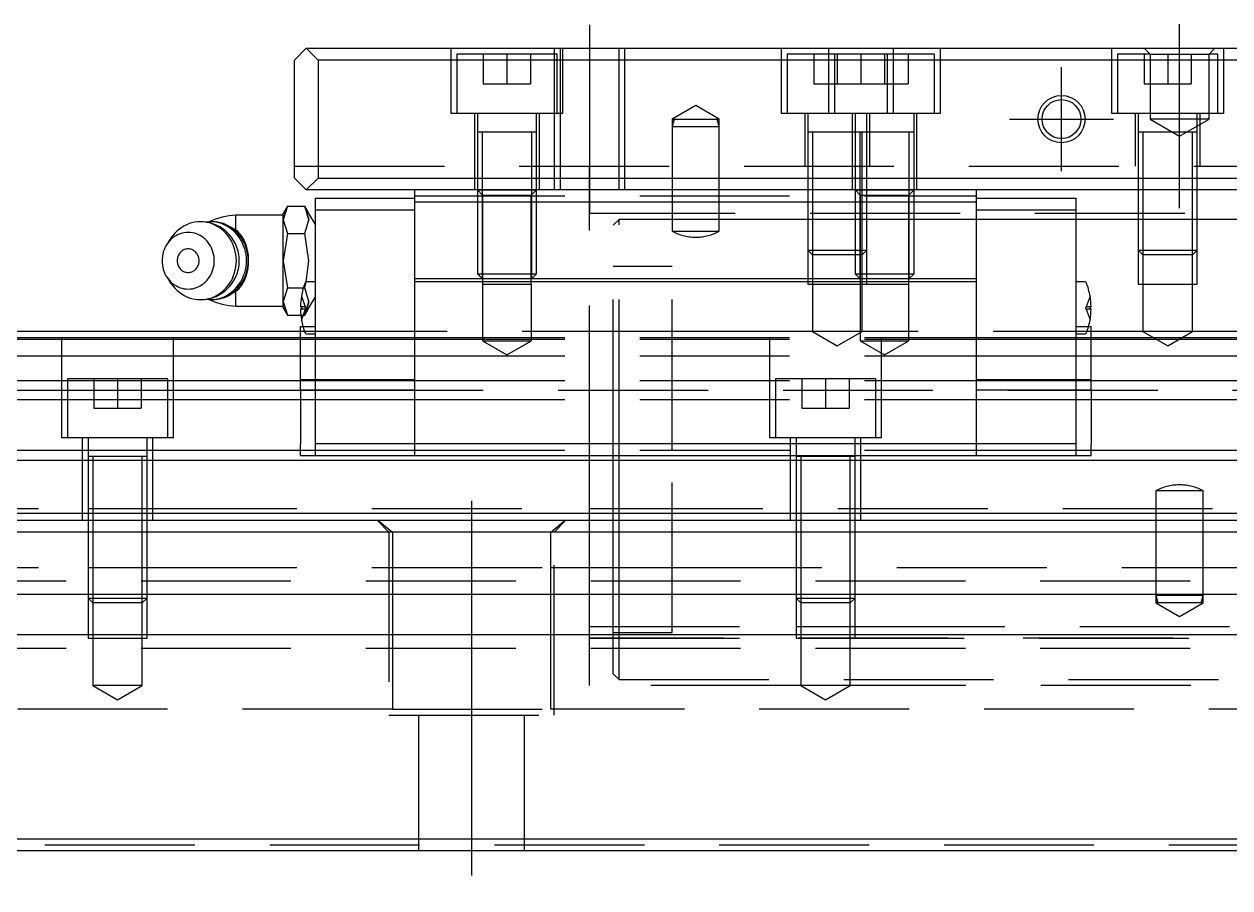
# Model space of a CAD drawing. Extents: x -13 to 750, y -368 to 120.
# Drawn here: x 132.1 to 234.3, y -320.8 to -247.6 of the extents above; entities that cross this region are included whole.
import ezdxf

# ---------------------------------------------------------------- set-up
doc = ezdxf.new("R2010")
doc.units = 0
doc.linetypes.add('CENTER', pattern=[50.8, 31.75, -6.35, 6.35, -6.35])
doc.linetypes.add('DASHED', pattern=[19.05, 12.7, -6.35])
doc.layers.get('0').update_dxf_attribs({"linetype": 'CONTINUOUS'})
doc.layers.add('CENTER', color=1, linetype='CENTER')

msp = doc.modelspace()

# ---------------------------------------------------------------- linework, layer by layer
at = {"color": 7, "linetype": 'CONTINUOUS'}
for p, q in [((156, -249.62), (155, -250.62)), ((157, -250.62), (156, -249.62)), ((156, -249.62), (304, -249.62)), ((155, -260.62), (155, -250.62)), ((157, -250.62), (157, -260.62)), ((303, -250.62), (157, -250.62)), ((175.5, -256.72), (170.5, -256.72)), ((203.5, -256.72), (198.5, -256.72)), ((202.5, -256.72), (202.35, -256.72)), ((155, -260.62), (156, -261.62)), ((156, -261.62), (157, -260.62)), ((157, -260.62), (303, -260.62)), ((304, -261.62), (156, -261.62)), ((156.77, -263.32), (156.77, -262.32)), ((156.77, -262.32), (165.2, -262.32)), ((165.2, -262.62), (165.2, -261.62)), ((212.8, -262.62), (212.8, -261.62)), ((212.8, -262.32), (221.23, -262.32)), ((221.23, -263.32), (221.23, -262.32)), ((154.4, -263), (154.04, -263.62)), ((154.4, -263), (154.04, -264.16)), ((154.04, -264.16), (154.04, -263.62)), ((154.4, -263), (154.4, -263)), ((154.4, -263), (155.87, -263)), ((156.22, -263.62), (155.87, -263)), ((156.22, -264.16), (155.87, -263)), ((156.77, -264.56), (156.22, -263.62)), ((156.77, -283.12), (156.77, -263.32)), ((156.77, -263.32), (165.2, -263.32)), ((165.2, -262.62), (212.8, -262.62)), ((165.2, -269.12), (165.2, -262.62)), ((212.8, -269.12), (212.8, -262.62)), ((212.8, -263.32), (221.23, -263.32)), ((221.23, -283.12), (221.23, -263.32)), ((145.86, -264.57), (145.64, -264.67)), ((146.08, -264.48), (145.86, -264.57)), ((146.31, -264.41), (146.08, -264.48)), ((146.55, -264.36), (146.31, -264.41)), ((146.78, -264.33), (146.55, -264.36)), ((147.02, -264.32), (146.78, -264.33)), ((147.26, -264.33), (147.02, -264.32)), ((147.26, -264.33), (147.19, -264.32)), ((147.5, -264.36), (147.26, -264.33)), ((147.42, -264.34), (147.26, -264.33)), ((147.58, -264.37), (147.42, -264.34)), ((147.88, -264.32), (147.47, -264.35)), ((147.73, -264.41), (147.5, -264.36)), ((147.74, -264.4), (147.58, -264.37)), ((147.96, -264.48), (147.73, -264.41)), ((147.9, -264.44), (147.74, -264.4)), ((148.12, -264.33), (147.88, -264.32)), ((148.03, -264.32), (147.88, -264.32)), ((148.06, -264.49), (147.9, -264.44)), ((148.19, -264.57), (147.96, -264.48)), ((148.27, -264.33), (148.03, -264.32)), ((148.22, -264.55), (148.06, -264.49)), ((148.36, -264.36), (148.12, -264.33)), ((148.4, -264.68), (148.19, -264.57)), ((148.37, -264.61), (148.22, -264.55)), ((148.51, -264.36), (148.27, -264.33)), ((148.59, -264.41), (148.36, -264.36)), ((148.52, -264.68), (148.37, -264.61)), ((148.74, -264.41), (148.51, -264.36)), ((148.82, -264.48), (148.59, -264.41)), ((148.97, -264.48), (148.74, -264.41)), ((149.04, -264.57), (148.82, -264.48)), ((149.2, -264.57), (148.97, -264.48)), ((149.26, -264.68), (149.04, -264.57)), ((149.42, -264.68), (149.2, -264.57)), ((149.28, -264.61), (150.04, -265.01)), ((154.04, -263.77), (150.04, -263.77)), ((150.04, -265.01), (150.04, -263.77)), ((154.04, -267.62), (154.04, -264.16)), ((154.04, -264.16), (154.4, -265.31)), ((155.87, -265.31), (156.22, -264.16)), ((144.56, -265.66), (144.2, -266.2)), ((144.71, -265.46), (144.56, -265.66)), ((144.69, -265.67), (144.56, -265.78)), ((144.84, -265.57), (144.69, -265.67)), ((144.88, -265.27), (144.71, -265.46)), ((144.99, -265.48), (144.84, -265.57)), ((145.05, -265.1), (144.88, -265.27)), ((145.15, -265.4), (144.99, -265.48)), ((145.24, -264.94), (145.05, -265.1)), ((145.31, -265.33), (145.15, -265.4)), ((145.44, -264.8), (145.24, -264.94)), ((145.48, -265.28), (145.31, -265.33)), ((145.64, -264.67), (145.44, -264.8)), ((145.65, -265.25), (145.48, -265.28)), ((145.82, -265.23), (145.65, -265.25)), ((146, -265.22), (145.82, -265.23)), ((146.17, -265.23), (146, -265.22)), ((146.34, -265.25), (146.17, -265.23)), ((146.51, -265.29), (146.34, -265.25)), ((146.68, -265.34), (146.51, -265.29)), ((146.84, -265.41), (146.68, -265.34)), ((147, -265.49), (146.84, -265.41)), ((147.15, -265.58), (147, -265.49)), ((147.29, -265.68), (147.15, -265.58)), ((148.61, -264.81), (148.4, -264.68)), ((148.66, -264.76), (148.52, -264.68)), ((148.81, -264.95), (148.61, -264.81)), ((148.8, -264.84), (148.66, -264.76)), ((148.94, -264.94), (148.8, -264.84)), ((149, -265.11), (148.81, -264.95)), ((149.07, -265.04), (148.94, -264.94)), ((149.17, -265.29), (149, -265.11)), ((149.2, -265.14), (149.07, -265.04)), ((149.34, -265.48), (149.17, -265.29)), ((149.32, -265.26), (149.2, -265.14)), ((149.47, -264.81), (149.26, -264.68)), ((149.44, -265.37), (149.32, -265.26)), ((149.49, -265.68), (149.34, -265.48)), ((149.62, -264.81), (149.42, -264.68)), ((149.55, -265.5), (149.44, -265.37)), ((149.67, -264.95), (149.47, -264.81)), ((149.62, -265.9), (149.49, -265.68)), ((149.65, -265.63), (149.55, -265.5)), ((149.82, -264.95), (149.62, -264.81)), ((149.75, -265.76), (149.65, -265.63)), ((149.86, -265.11), (149.67, -264.95)), ((150.01, -265.11), (149.82, -264.95)), ((150.03, -265.29), (149.86, -265.11)), ((150.19, -265.29), (150.01, -265.11)), ((150.2, -265.48), (150.03, -265.29)), ((150.04, -265.01), (150.14, -265.1)), ((150.14, -265.1), (150.23, -265.19)), ((150.35, -265.48), (150.19, -265.29)), ((150.34, -265.68), (150.2, -265.48)), ((150.23, -265.19), (150.32, -265.29)), ((150.32, -265.29), (150.41, -265.4)), ((150.48, -265.9), (150.34, -265.68)), ((150.5, -265.68), (150.35, -265.48)), ((150.41, -265.4), (150.49, -265.51)), ((150.49, -265.51), (150.56, -265.62)), ((150.63, -265.9), (150.5, -265.68)), ((150.56, -265.62), (150.63, -265.75)), ((154.4, -265.31), (154.04, -267.62)), ((154.4, -265.31), (155.87, -265.31)), ((156.22, -267.62), (155.87, -265.31)), ((143.94, -266.69), (143.88, -266.87)), ((144.02, -266.52), (143.94, -266.69)), ((144.1, -266.35), (144.02, -266.52)), ((144.2, -266.2), (144.1, -266.35)), ((144.31, -266.05), (144.2, -266.2)), ((144.43, -265.91), (144.31, -266.05)), ((144.56, -265.78), (144.43, -265.91)), ((145.67, -266.68), (145.59, -266.71)), ((145.75, -266.65), (145.67, -266.68)), ((145.82, -266.64), (145.75, -266.65)), ((145.9, -266.62), (145.82, -266.64)), ((145.99, -266.62), (145.9, -266.62)), ((146.07, -266.62), (145.99, -266.62)), ((146.15, -266.64), (146.07, -266.62)), ((146.22, -266.65), (146.15, -266.64)), ((146.3, -266.68), (146.22, -266.65)), ((146.38, -266.71), (146.3, -266.68)), ((147.43, -265.8), (147.29, -265.68)), ((147.56, -265.93), (147.43, -265.8)), ((147.67, -266.07), (147.56, -265.93)), ((147.78, -266.21), (147.67, -266.07)), ((147.88, -266.37), (147.78, -266.21)), ((147.96, -266.53), (147.88, -266.37)), ((148.03, -266.7), (147.96, -266.53)), ((149.74, -266.12), (149.62, -265.9)), ((149.84, -266.36), (149.74, -266.12)), ((149.84, -265.9), (149.75, -265.76)), ((149.92, -266.04), (149.84, -265.9)), ((149.92, -266.6), (149.84, -266.36)), ((149.99, -266.19), (149.92, -266.04)), ((149.98, -266.85), (149.92, -266.6)), ((150.06, -266.34), (149.99, -266.19)), ((150.12, -266.5), (150.06, -266.34)), ((150.17, -266.65), (150.12, -266.5)), ((150.22, -266.81), (150.17, -266.65)), ((150.59, -266.12), (150.48, -265.9)), ((150.69, -266.36), (150.59, -266.12)), ((150.63, -265.75), (150.7, -265.87)), ((150.75, -266.12), (150.63, -265.9)), ((150.78, -266.6), (150.69, -266.36)), ((150.7, -265.87), (150.76, -266)), ((150.85, -266.36), (150.75, -266.12)), ((150.76, -266), (150.82, -266.14)), ((150.84, -266.85), (150.78, -266.6)), ((150.82, -266.14), (150.86, -266.25)), ((150.93, -266.6), (150.85, -266.36)), ((150.86, -266.25), (150.9, -266.37)), ((150.9, -266.37), (150.93, -266.49)), ((150.93, -266.49), (150.96, -266.61)), ((151, -266.85), (150.93, -266.6)), ((150.96, -266.61), (150.99, -266.73)), ((143.8, -267.24), (143.77, -267.43)), ((143.77, -267.43), (143.77, -267.62)), ((143.77, -267.62), (143.77, -267.81)), ((143.83, -267.05), (143.8, -267.24)), ((143.88, -266.87), (143.83, -267.05)), ((145.08, -267.45), (145.06, -267.53)), ((145.06, -267.53), (145.06, -267.62)), ((145.06, -267.62), (145.06, -267.71)), ((145.06, -267.71), (145.08, -267.79)), ((145.09, -267.36), (145.08, -267.45)), ((145.12, -267.28), (145.09, -267.36)), ((145.15, -267.2), (145.12, -267.28)), ((145.19, -267.12), (145.15, -267.2)), ((145.23, -267.05), (145.19, -267.12)), ((145.28, -266.98), (145.23, -267.05)), ((145.33, -266.91), (145.28, -266.98)), ((145.39, -266.85), (145.33, -266.91)), ((145.46, -266.8), (145.39, -266.85)), ((145.52, -266.75), (145.46, -266.8)), ((145.59, -266.71), (145.52, -266.75)), ((146.45, -266.75), (146.38, -266.71)), ((146.52, -266.8), (146.45, -266.75)), ((146.58, -266.85), (146.52, -266.8)), ((146.64, -266.91), (146.58, -266.85)), ((146.69, -266.98), (146.64, -266.91)), ((146.74, -267.05), (146.69, -266.98)), ((146.79, -267.12), (146.74, -267.05)), ((146.82, -267.2), (146.79, -267.12)), ((146.85, -267.28), (146.82, -267.2)), ((146.88, -267.36), (146.85, -267.28)), ((146.9, -267.45), (146.88, -267.36)), ((146.91, -267.53), (146.9, -267.45)), ((146.9, -267.79), (146.91, -267.71)), ((146.91, -267.62), (146.91, -267.53)), ((146.91, -267.71), (146.91, -267.62)), ((148.09, -266.88), (148.03, -266.7)), ((148.14, -267.06), (148.09, -266.88)), ((148.18, -267.25), (148.14, -267.06)), ((148.2, -267.43), (148.18, -267.25)), ((148.2, -267.62), (148.2, -267.43)), ((148.2, -267.81), (148.2, -267.62)), ((150.03, -267.1), (149.98, -266.85)), ((150.06, -267.36), (150.03, -267.1)), ((150.07, -267.62), (150.06, -267.36)), ((150.06, -267.88), (150.07, -267.62)), ((150.25, -266.97), (150.22, -266.81)), ((150.28, -267.13), (150.25, -266.97)), ((150.3, -267.3), (150.28, -267.13)), ((150.31, -267.46), (150.3, -267.3)), ((150.32, -267.62), (150.31, -267.46)), ((150.31, -267.84), (150.32, -267.68)), ((150.32, -267.68), (150.32, -267.62)), ((150.89, -267.1), (150.84, -266.85)), ((150.92, -267.36), (150.89, -267.1)), ((150.93, -267.62), (150.92, -267.36)), ((150.92, -267.88), (150.93, -267.62)), ((150.99, -266.73), (151.02, -266.86)), ((151.04, -267.1), (151, -266.85)), ((151.02, -266.86), (151.04, -267.01)), ((151.04, -267.01), (151.06, -267.16)), ((151.07, -267.36), (151.04, -267.1)), ((151.06, -267.16), (151.07, -267.31)), ((151.07, -267.31), (151.08, -267.47)), ((151.08, -267.62), (151.07, -267.36)), ((151.07, -267.88), (151.08, -267.62)), ((151.08, -267.47), (151.08, -267.62)), ((151.08, -267.62), (151.08, -267.62)), ((151.08, -267.62), (151.08, -267.75)), ((154.04, -267.62), (154.4, -269.93)), ((154.04, -271.08), (154.04, -267.62)), ((156, -269.42), (156.22, -267.62)), ((143.77, -267.81), (143.8, -268)), ((143.8, -268), (143.83, -268.19)), ((143.83, -268.19), (143.88, -268.37)), ((143.88, -268.37), (143.94, -268.55)), ((143.94, -268.55), (144.02, -268.72)), ((144.02, -268.72), (144.1, -268.89)), ((145.08, -267.79), (145.09, -267.88)), ((145.09, -267.88), (145.12, -267.96)), ((145.12, -267.96), (145.15, -268.04)), ((145.15, -268.04), (145.19, -268.12)), ((145.19, -268.12), (145.23, -268.19)), ((145.23, -268.19), (145.28, -268.26)), ((145.28, -268.26), (145.33, -268.33)), ((145.33, -268.33), (145.39, -268.39)), ((145.39, -268.39), (145.46, -268.44)), ((145.46, -268.44), (145.52, -268.49)), ((145.52, -268.49), (145.59, -268.53)), ((145.59, -268.53), (145.67, -268.56)), ((145.67, -268.56), (145.75, -268.59)), ((145.75, -268.59), (145.82, -268.6)), ((145.82, -268.6), (145.9, -268.62)), ((145.9, -268.62), (145.99, -268.62)), ((145.99, -268.62), (146.07, -268.62)), ((146.07, -268.62), (146.15, -268.6)), ((146.15, -268.6), (146.22, -268.59)), ((146.22, -268.59), (146.3, -268.56)), ((146.3, -268.56), (146.38, -268.53)), ((146.38, -268.53), (146.45, -268.49)), ((146.45, -268.49), (146.52, -268.44)), ((146.52, -268.44), (146.58, -268.39)), ((146.58, -268.39), (146.64, -268.33)), ((146.64, -268.33), (146.69, -268.26)), ((146.69, -268.26), (146.74, -268.19)), ((146.74, -268.19), (146.79, -268.12)), ((146.79, -268.12), (146.82, -268.04)), ((146.82, -268.04), (146.85, -267.96)), ((146.85, -267.96), (146.88, -267.88)), ((146.88, -267.88), (146.9, -267.79)), ((147.88, -268.87), (147.96, -268.71)), ((147.96, -268.71), (148.03, -268.54)), ((148.03, -268.54), (148.09, -268.36)), ((148.09, -268.36), (148.14, -268.18)), ((148.14, -268.18), (148.18, -267.99)), ((148.18, -267.99), (148.2, -267.81)), ((149.84, -268.88), (149.92, -268.64)), ((149.92, -268.64), (149.98, -268.39)), ((149.98, -268.39), (150.03, -268.14)), ((150.03, -268.14), (150.06, -267.88)), ((150.1, -268.8), (150.16, -268.64)), ((150.16, -268.64), (150.2, -268.49)), ((150.2, -268.49), (150.24, -268.33)), ((150.24, -268.33), (150.27, -268.17)), ((150.27, -268.17), (150.3, -268)), ((150.3, -268), (150.31, -267.84)), ((150.69, -268.88), (150.78, -268.64)), ((150.78, -268.64), (150.84, -268.39)), ((150.84, -268.39), (150.89, -268.14)), ((150.85, -268.88), (150.93, -268.64)), ((150.89, -268.14), (150.92, -267.88)), ((150.95, -268.68), (150.91, -268.82)), ((150.93, -268.64), (151, -268.39)), ((150.99, -268.53), (150.95, -268.68)), ((151.02, -268.38), (150.99, -268.53)), ((151, -268.39), (151.04, -268.14)), ((151.04, -268.26), (151.02, -268.38)), ((151.04, -268.14), (151.07, -267.88)), ((151.05, -268.13), (151.04, -268.26)), ((151.06, -268), (151.05, -268.13)), ((151.07, -267.88), (151.06, -268)), ((151.08, -267.75), (151.07, -267.88)), ((144.1, -268.89), (144.2, -269.04)), ((144.2, -269.04), (144.31, -269.19)), ((144.2, -269.04), (144.56, -269.58)), ((144.31, -269.19), (144.43, -269.33)), ((144.43, -269.33), (144.56, -269.46)), ((144.56, -269.46), (144.69, -269.57)), ((144.56, -269.58), (144.71, -269.78)), ((144.69, -269.57), (144.84, -269.67)), ((144.84, -269.67), (144.99, -269.76)), ((144.99, -269.76), (145.15, -269.84)), ((146.84, -269.83), (147, -269.75)), ((147, -269.75), (147.15, -269.66)), ((147.15, -269.66), (147.29, -269.56)), ((147.29, -269.56), (147.43, -269.44)), ((147.43, -269.44), (147.56, -269.31)), ((147.56, -269.31), (147.67, -269.17)), ((147.67, -269.17), (147.78, -269.03)), ((147.78, -269.03), (147.88, -268.87)), ((149.17, -269.95), (149.34, -269.76)), ((149.34, -269.76), (149.49, -269.56)), ((149.49, -269.56), (149.62, -269.34)), ((149.52, -269.77), (149.62, -269.64)), ((149.62, -269.34), (149.74, -269.12)), ((149.62, -269.64), (149.72, -269.51)), ((149.72, -269.51), (149.81, -269.38)), ((149.74, -269.12), (149.84, -268.88)), ((149.81, -269.38), (149.89, -269.24)), ((149.89, -269.24), (149.97, -269.09)), ((149.97, -269.09), (150.04, -268.95)), ((150.03, -269.95), (150.2, -269.76)), ((150.04, -268.95), (150.1, -268.8)), ((150.19, -269.95), (150.35, -269.76)), ((150.2, -269.76), (150.34, -269.56)), ((150.34, -269.56), (150.48, -269.34)), ((150.35, -269.76), (150.5, -269.56)), ((150.49, -269.73), (150.41, -269.84)), ((150.48, -269.34), (150.59, -269.12)), ((150.56, -269.62), (150.49, -269.73)), ((150.5, -269.56), (150.63, -269.34)), ((150.63, -269.49), (150.56, -269.62)), ((150.59, -269.12), (150.69, -268.88)), ((150.63, -269.34), (150.75, -269.12)), ((150.7, -269.37), (150.63, -269.49)), ((150.76, -269.24), (150.7, -269.37)), ((150.75, -269.12), (150.85, -268.88)), ((150.82, -269.1), (150.76, -269.24)), ((150.87, -268.96), (150.82, -269.1)), ((150.91, -268.82), (150.87, -268.96)), ((156.77, -269.42), (155.99, -269.42)), ((165.2, -269.12), (212.8, -269.12)), ((165.2, -269.37), (165.2, -269.12)), ((165.2, -283.12), (165.2, -269.37)), ((165.2, -269.37), (212.8, -269.37)), ((212.8, -269.37), (212.8, -269.12)), ((212.8, -283.12), (212.8, -269.37)), ((222.01, -269.42), (221.23, -269.42)), ((144.71, -269.78), (144.88, -269.97)), ((144.88, -269.97), (145.05, -270.14)), ((145.05, -270.14), (145.24, -270.3)), ((145.15, -269.84), (145.31, -269.91)), ((145.24, -270.3), (145.44, -270.44)), ((145.31, -269.91), (145.48, -269.96)), ((145.44, -270.44), (145.64, -270.57)), ((145.48, -269.96), (145.65, -269.99)), ((145.64, -270.57), (145.86, -270.67)), ((145.65, -269.99), (145.82, -270.01)), ((145.82, -270.01), (146, -270.02)), ((145.86, -270.67), (146.08, -270.76)), ((146, -270.02), (146.17, -270.01)), ((146.08, -270.76), (146.31, -270.83)), ((146.17, -270.01), (146.34, -269.99)), ((146.34, -269.99), (146.51, -269.95)), ((146.51, -269.95), (146.68, -269.9)), ((146.68, -269.9), (146.84, -269.83)), ((147.73, -270.83), (147.96, -270.76)), ((147.89, -270.8), (148.05, -270.76)), ((147.96, -270.76), (148.19, -270.67)), ((148.05, -270.76), (148.2, -270.7)), ((148.19, -270.67), (148.4, -270.56)), ((148.2, -270.7), (148.35, -270.64)), ((148.35, -270.64), (148.5, -270.57)), ((148.4, -270.56), (148.61, -270.43)), ((148.5, -270.57), (148.64, -270.49)), ((148.59, -270.83), (148.82, -270.76)), ((148.61, -270.43), (148.81, -270.29)), ((148.64, -270.49), (148.78, -270.41)), ((148.74, -270.83), (148.97, -270.76)), ((148.78, -270.41), (148.92, -270.32)), ((148.81, -270.29), (149, -270.13)), ((148.82, -270.76), (149.04, -270.67)), ((148.92, -270.32), (149.05, -270.22)), ((148.97, -270.76), (149.2, -270.67)), ((149, -270.13), (149.17, -269.95)), ((149.04, -270.67), (149.26, -270.56)), ((149.05, -270.22), (149.18, -270.12)), ((149.18, -270.12), (149.3, -270.01)), ((149.2, -270.67), (149.42, -270.56)), ((149.26, -270.56), (149.47, -270.43)), ((150.04, -270.23), (149.28, -270.63)), ((149.3, -270.01), (149.41, -269.89)), ((149.41, -269.89), (149.52, -269.77)), ((149.42, -270.56), (149.62, -270.43)), ((149.47, -270.43), (149.67, -270.29)), ((149.62, -270.43), (149.82, -270.29)), ((149.67, -270.29), (149.86, -270.13)), ((149.82, -270.29), (150.01, -270.13)), ((149.86, -270.13), (150.03, -269.95)), ((150.01, -270.13), (150.19, -269.95)), ((150.14, -270.14), (150.04, -270.23)), ((150.04, -271.47), (150.04, -270.23)), ((150.23, -270.05), (150.14, -270.14)), ((150.32, -269.95), (150.23, -270.05)), ((150.41, -269.84), (150.32, -269.95)), ((154.4, -269.93), (154.04, -271.08)), ((154.4, -269.93), (155.74, -269.93)), ((146.31, -270.83), (146.55, -270.88)), ((146.55, -270.88), (146.78, -270.91)), ((146.78, -270.91), (147.02, -270.92)), ((147.02, -270.92), (147.26, -270.91)), ((147.19, -270.92), (147.25, -270.91)), ((147.25, -270.91), (147.41, -270.9)), ((147.26, -270.91), (147.5, -270.88)), ((147.41, -270.9), (147.57, -270.87)), ((147.47, -270.89), (147.88, -270.92)), ((147.5, -270.88), (147.73, -270.83)), ((147.57, -270.87), (147.73, -270.84)), ((147.73, -270.84), (147.89, -270.8)), ((147.88, -270.92), (148.12, -270.91)), ((147.88, -270.92), (148.03, -270.92)), ((148.03, -270.92), (148.27, -270.91)), ((148.12, -270.91), (148.36, -270.88)), ((148.27, -270.91), (148.51, -270.88)), ((148.36, -270.88), (148.59, -270.83)), ((148.51, -270.88), (148.74, -270.83)), ((150.04, -271.47), (154.04, -271.47)), ((154.04, -271.62), (154.04, -271.08)), ((154.04, -271.08), (154.4, -272.24)), ((154.04, -271.62), (154.4, -272.24)), ((155.5, -271.52), (155.58, -271.52)), ((155.58, -271.72), (155.5, -271.72)), ((155.58, -271.52), (155.58, -271.72)), ((222.42, -271.72), (222.42, -271.52)), ((222.42, -271.52), (222.5, -271.52)), ((222.5, -271.72), (222.42, -271.72)), ((154.4, -272.24), (154.4, -272.24)), ((154.4, -272.24), (155.53, -272.24)), ((155.5, -273.62), (28, -273.62)), ((155.5, -273.19), (155.71, -273.19)), ((155.5, -275.79), (155.5, -273.19)), ((155.99, -273.82), (156.77, -273.82)), ((221.23, -273.82), (222.01, -273.82)), ((222.29, -273.19), (222.5, -273.19)), ((222.5, -275.79), (222.5, -273.19)), ((0, -274.12), (155.5, -274.12)), ((0, -274.28), (155.5, -274.28)), ((222.5, -274.12), (237.5, -274.12)), ((222.5, -274.28), (237.5, -274.28)), ((0, -275.68), (155.5, -275.68)), ((155.5, -277.7), (155.5, -275.79)), ((222.5, -275.68), (237.5, -275.68)), ((222.5, -277.7), (222.5, -275.79)), ((0, -277.76), (155.5, -277.76)), ((155.5, -278.55), (155.5, -277.7)), ((155.5, -277.7), (156.77, -277.7)), ((221.23, -277.7), (222.5, -277.7)), ((222.5, -278.55), (222.5, -277.7)), ((222.5, -277.76), (237.5, -277.76)), ((155.5, -278.55), (155.5, -283.16)), ((155.5, -278.55), (156.77, -278.55)), ((221.23, -278.55), (222.5, -278.55)), ((222.5, -278.55), (222.5, -283.16)), ((0, -279.38), (155.5, -279.38)), ((222.5, -279.38), (237.5, -279.38)), ((0, -283.67), (155.5, -283.67)), ((155.5, -284.12), (155.5, -283.16)), ((156.77, -284.12), (156.77, -283.12)), ((156.77, -283.12), (165.2, -283.12)), ((165.2, -284.12), (165.2, -283.12)), ((165.2, -283.12), (212.8, -283.12)), ((212.8, -283.12), (221.23, -283.12)), ((212.8, -284.12), (212.8, -283.12)), ((221.23, -284.12), (221.23, -283.12)), ((222.5, -284.12), (222.5, -283.16)), ((222.5, -283.67), (237.5, -283.67)), ((0, -284.52), (460, -284.52)), ((155.5, -284.12), (156.77, -284.12)), ((156.77, -284.12), (165.2, -284.12)), ((165.2, -284.12), (212.8, -284.12)), ((202.5, -284.22), (197.5, -284.22)), ((202.5, -284.22), (197.5, -284.22)), ((212.8, -284.12), (221.23, -284.12)), ((221.23, -284.12), (222.5, -284.12)), ((0, -289.02), (460, -289.02)), ((1, -289.62), (459, -289.62)), ((458, -290.62), (2, -290.62)), ((458, -295.92), (2, -295.92)), ((458, -299.32), (2, -299.32)), ((2, -316.62), (458, -316.62)), ((459, -317.62), (1, -317.62))]:
    msp.add_line(p, q, dxfattribs=at)
at = {"color": 3, "linetype": 'DASHED'}
for p, q in [((168.25, -249.62), (168.25, -255.12)), ((168.75, -250.12), (168.75, -255.12)), ((177.25, -250.12), (168.75, -250.12)), ((171, -250.12), (171, -252.62)), ((173, -250.12), (173, -252.62)), ((175, -250.12), (175, -252.62)), ((177, -249.62), (177, -250.12)), ((177, -250.12), (177, -255.12)), ((177.25, -255.12), (177.25, -250.12)), ((177.5, -249.62), (177.5, -261.62)), ((177.75, -255.12), (177.75, -249.62)), ((182.5, -261.62), (182.5, -249.62)), ((183, -261.62), (183, -249.62)), ((196.25, -249.62), (196.25, -255.12)), ((196.75, -250.12), (196.75, -255.12)), ((200.75, -250.12), (196.75, -250.12)), ((199, -250.12), (199, -252.62)), ((200.25, -249.62), (200.25, -255.12)), ((200.75, -250.12), (200.75, -255.12)), ((209.25, -250.12), (200.75, -250.12)), ((201, -250.12), (201, -252.62)), ((203, -250.12), (203, -252.62)), ((205, -250.12), (205, -252.62)), ((205.25, -255.12), (205.25, -250.12)), ((205.75, -255.12), (205.75, -249.62)), ((207, -250.12), (207, -252.62)), ((209.25, -255.12), (209.25, -250.12)), ((209.75, -255.12), (209.75, -249.62)), ((224.25, -249.62), (224.25, -255.12)), ((224.75, -250.12), (224.75, -255.12)), ((227.5, -250.12), (224.75, -250.12)), ((227, -249.62), (227.5, -250.12)), ((227, -250.12), (227, -252.62)), ((227.5, -250.12), (227.5, -255.62)), ((227.5, -250.12), (232.5, -250.12)), ((229, -250.12), (229, -252.62)), ((231, -250.12), (231, -252.62)), ((232.5, -250.12), (233, -249.62)), ((232.5, -255.62), (232.5, -250.12)), ((233.25, -250.12), (232.5, -250.12)), ((233.25, -255.12), (233.25, -250.12)), ((233.75, -255.12), (233.75, -249.62)), ((171, -252.62), (173, -252.62)), ((173, -252.62), (175, -252.62)), ((199, -252.62), (201, -252.62)), ((201, -252.62), (203, -252.62)), ((203, -252.62), (205, -252.62)), ((205, -252.62), (207, -252.62)), ((227, -252.62), (229, -252.62)), ((229, -252.62), (231, -252.62)), ((168.25, -255.12), (177.75, -255.12)), ((170.25, -255.12), (170.25, -261.62)), ((170.5, -255.12), (170.5, -256.72)), ((175.5, -256.72), (175.5, -255.12)), ((175.75, -261.62), (175.75, -255.12)), ((177, -255.12), (177, -261.62)), ((189, -254.47), (187, -255.62)), ((191, -255.62), (189, -254.47)), ((196.25, -255.12), (200.25, -255.12)), ((198.25, -255.12), (198.25, -259.62)), ((198.5, -255.12), (198.5, -256.72)), ((200.25, -255.12), (209.75, -255.12)), ((202.25, -255.12), (202.25, -261.62)), ((202.5, -255.12), (202.5, -256.72)), ((203.5, -256.72), (203.5, -255.12)), ((203.75, -259.62), (203.75, -255.12)), ((207.5, -256.72), (207.5, -255.12)), ((207.75, -261.62), (207.75, -255.12)), ((224.25, -255.12), (233.75, -255.12)), ((226.25, -255.12), (226.25, -259.62)), ((226.5, -255.12), (226.5, -256.72)), ((231.5, -256.72), (231.5, -255.12)), ((231.75, -259.62), (231.75, -255.12)), ((187, -255.62), (187, -256.25)), ((187.17, -255.62), (187, -256.25)), ((187, -255.62), (189, -255.62)), ((187, -256.25), (187, -261.62)), ((187, -256.25), (191, -256.25)), ((189, -255.62), (191, -255.62)), ((191, -256.25), (190.83, -255.62)), ((191, -256.25), (191, -255.62)), ((191, -261.62), (191, -256.25)), ((227.5, -255.62), (230, -257.06)), ((232.5, -255.62), (227.5, -255.62)), ((230, -257.06), (232.5, -255.62)), ((175.5, -256.72), (170.5, -256.72)), ((170.5, -256.72), (170.5, -261.62)), ((170.5, -256.72), (170.5, -256.72)), ((170.5, -256.72), (170.5, -256.73)), ((170.9, -256.72), (170.9, -261.62)), ((175.1, -261.62), (175.1, -256.72)), ((175.5, -256.72), (175.5, -256.72)), ((175.5, -261.62), (175.5, -256.72)), ((175.5, -256.73), (175.5, -256.72)), ((198.5, -256.72), (198.5, -256.72)), ((198.5, -256.72), (198.5, -259.62)), ((198.5, -256.72), (198.5, -256.73)), ((202.35, -256.72), (198.5, -256.72)), ((198.9, -256.72), (198.9, -259.62)), ((207.5, -256.72), (202.5, -256.72)), ((207.5, -256.72), (202.5, -256.72)), ((207.5, -256.72), (202.5, -256.72)), ((207.5, -256.72), (202.5, -256.72)), ((202.5, -256.72), (202.5, -256.73)), ((202.5, -256.72), (202.5, -261.62)), ((202.5, -256.72), (202.5, -256.72)), ((202.9, -256.72), (202.9, -261.62)), ((203.1, -259.62), (203.1, -256.72)), ((203.5, -259.62), (203.5, -256.72)), ((203.5, -256.72), (203.5, -256.72)), ((203.5, -256.73), (203.5, -256.72)), ((207.1, -261.62), (207.1, -256.72)), ((207.5, -256.73), (207.5, -256.72)), ((207.5, -256.72), (207.5, -256.72)), ((207.5, -261.62), (207.5, -256.72)), ((231.5, -256.72), (226.5, -256.72)), ((226.5, -256.72), (226.5, -259.62)), ((226.5, -256.72), (226.5, -256.72)), ((226.5, -256.72), (226.5, -256.73)), ((226.9, -256.72), (226.9, -259.62)), ((231.1, -259.62), (231.1, -256.72)), ((231.5, -259.62), (231.5, -256.72)), ((231.5, -256.72), (231.5, -256.72)), ((231.5, -256.73), (231.5, -256.72)), ((155, -259.62), (305, -259.62)), ((180, -261.62), (180, -259.62)), ((198.5, -259.62), (198.5, -261.62)), ((198.5, -259.62), (198.5, -261.62)), ((198.9, -259.62), (198.9, -261.62)), ((203.1, -261.62), (203.1, -259.62)), ((203.5, -261.62), (203.5, -259.62)), ((203.5, -261.62), (203.5, -259.62)), ((226.5, -259.62), (226.5, -261.62)), ((226.5, -259.62), (226.5, -261.62)), ((226.9, -259.62), (226.9, -261.62)), ((231.1, -261.62), (231.1, -259.62)), ((231.5, -261.62), (231.5, -259.62)), ((231.5, -261.62), (231.5, -259.62)), ((165.2, -262.12), (212.8, -262.12)), ((170.5, -261.62), (170.94, -262.06)), ((170.5, -261.62), (170.5, -268.72)), ((170.5, -261.62), (175.5, -261.62)), ((170.9, -261.62), (170.9, -269.12)), ((170.94, -262.06), (170.94, -269.62)), ((170.94, -262.06), (175.06, -262.06)), ((175.06, -262.06), (175.5, -261.62)), ((175.06, -269.62), (175.06, -262.06)), ((175.1, -269.12), (175.1, -261.62)), ((175.5, -268.72), (175.5, -261.62)), ((180, -284.12), (180, -261.62)), ((187, -261.62), (187, -265.12)), ((191, -265.12), (191, -261.62)), ((198.5, -261.62), (198.5, -266.72)), ((198.5, -261.62), (198.5, -266.72)), ((198.9, -261.62), (198.9, -267.12)), ((202.5, -261.62), (202.94, -262.06)), ((202.5, -261.62), (202.5, -268.72)), ((202.5, -261.62), (207.5, -261.62)), ((202.9, -261.62), (202.9, -269.12)), ((202.94, -262.06), (202.94, -269.62)), ((202.94, -262.06), (207.06, -262.06)), ((203.1, -267.12), (203.1, -261.62)), ((203.5, -266.72), (203.5, -261.62)), ((203.5, -266.72), (203.5, -261.62)), ((207.06, -262.06), (207.5, -261.62)), ((207.06, -269.62), (207.06, -262.06)), ((207.1, -269.12), (207.1, -261.62)), ((207.5, -268.72), (207.5, -261.62)), ((226.5, -261.62), (226.5, -266.72)), ((226.5, -261.62), (226.5, -266.72)), ((226.9, -261.62), (226.9, -267.12)), ((231.1, -267.12), (231.1, -261.62)), ((231.5, -266.72), (231.5, -261.62)), ((231.5, -266.72), (231.5, -261.62)), ((154.04, -264.16), (154.4, -263)), ((155.87, -263), (156.22, -264.16)), ((249.5, -263.62), (180, -263.62)), ((182.5, -264.12), (182, -264.62)), ((182, -283.62), (182, -264.62)), ((187, -264.12), (182.5, -264.12)), ((182.5, -283.62), (182.5, -264.12)), ((191, -264.12), (187, -264.12)), ((198.5, -264.12), (191, -264.12)), ((198.9, -264.12), (198.5, -264.12)), ((202.5, -264.12), (198.9, -264.12)), ((202.9, -264.12), (202.5, -264.12)), ((203.1, -264.12), (202.9, -264.12)), ((203.5, -264.12), (203.1, -264.12)), ((207.1, -264.12), (203.5, -264.12)), ((207.5, -264.12), (207.1, -264.12)), ((212.8, -264.12), (207.5, -264.12)), ((221.23, -264.12), (212.8, -264.12)), ((226.5, -264.12), (221.23, -264.12)), ((226.9, -264.12), (226.5, -264.12)), ((231.1, -264.12), (226.9, -264.12)), ((231.5, -264.12), (231.1, -264.12)), ((238.77, -264.12), (231.5, -264.12)), ((187, -265.12), (191, -265.12)), ((188.94, -265.62), (189.06, -265.62)), ((198.5, -266.72), (198.5, -269.62)), ((198.5, -266.72), (203.5, -266.72)), ((198.5, -266.72), (198.9, -267.12)), ((198.9, -267.12), (198.9, -269.62)), ((203.1, -267.12), (198.9, -267.12)), ((203.1, -267.12), (203.5, -266.72)), ((203.1, -269.62), (203.1, -267.12)), ((203.5, -269.62), (203.5, -266.72)), ((226.5, -266.72), (226.5, -269.62)), ((226.5, -266.72), (226.9, -267.12)), ((226.5, -266.72), (231.5, -266.72)), ((226.9, -267.12), (226.9, -269.62)), ((231.1, -267.12), (226.9, -267.12)), ((231.1, -267.12), (231.5, -266.72)), ((231.1, -269.62), (231.1, -267.12)), ((231.5, -269.62), (231.5, -266.72)), ((170.5, -268.72), (170.9, -269.12)), ((170.5, -268.72), (175.5, -268.72)), ((175.1, -269.12), (175.5, -268.72)), ((187, -268.12), (182, -268.12)), ((187, -283.62), (187, -268.12)), ((202.5, -268.72), (202.9, -269.12)), ((202.5, -268.72), (207.5, -268.72)), ((207.1, -269.12), (207.5, -268.72)), ((155.87, -269.93), (156, -269.42)), ((170.93, -269.62), (170.93, -274.42)), ((170.93, -269.62), (175.07, -269.62)), ((175.07, -274.42), (175.07, -269.62)), ((198.5, -269.62), (203.5, -269.62)), ((198.9, -269.62), (198.9, -273.62)), ((202.93, -269.62), (202.93, -274.42)), ((202.93, -269.62), (207.07, -269.62)), ((203.1, -273.62), (203.1, -269.62)), ((207.07, -274.42), (207.07, -269.62)), ((226.5, -269.62), (231.5, -269.62)), ((226.9, -269.62), (226.9, -273.62)), ((231.1, -273.62), (231.1, -269.62)), ((155.58, -270.62), (155.9, -271.52)), ((155.74, -269.93), (155.87, -269.93)), ((156.22, -271.08), (155.87, -269.93)), ((156.22, -271.62), (156.77, -270.68)), ((222.42, -270.62), (222.1, -271.52)), ((154.4, -272.24), (154.04, -271.08)), ((155.9, -271.52), (155.58, -271.52)), ((155.9, -271.72), (155.58, -272.62)), ((155.9, -271.72), (155.58, -271.72)), ((156.22, -271.08), (155.87, -272.24)), ((155.87, -272.24), (156.22, -271.08)), ((155.87, -272.24), (156.22, -271.62)), ((155.9, -271.52), (155.94, -271.62)), ((155.9, -271.72), (155.94, -271.62)), ((222.1, -271.52), (222.06, -271.62)), ((222.1, -271.72), (222.06, -271.62)), ((222.42, -271.52), (222.1, -271.52)), ((222.1, -271.72), (222.42, -272.62)), ((222.42, -271.72), (222.1, -271.72)), ((155.53, -272.24), (155.87, -272.24)), ((155.84, -273.62), (155.5, -273.62)), ((155.71, -273.19), (156.77, -273.19)), ((156.77, -273.62), (155.84, -273.62)), ((165.2, -273.62), (156.77, -273.62)), ((187, -273.62), (165.2, -273.62)), ((198.9, -273.62), (187, -273.62)), ((198.9, -273.62), (201, -274.83)), ((203.1, -273.62), (198.9, -273.62)), ((201, -274.83), (203.1, -273.62)), ((226.9, -273.62), (203.1, -273.62)), ((221.23, -273.19), (222.29, -273.19)), ((226.9, -273.62), (229, -274.83)), ((231.1, -273.62), (226.9, -273.62)), ((229, -274.83), (231.1, -273.62)), ((240, -273.62), (231.1, -273.62)), ((135.25, -274.12), (135.25, -282.62)), ((144.75, -282.62), (144.75, -274.12)), ((155.5, -274.12), (156.77, -274.12)), ((155.5, -274.28), (156.77, -274.28)), ((156.77, -274.12), (165.2, -274.12)), ((156.77, -274.28), (165.2, -274.28)), ((165.2, -274.12), (212.8, -274.12)), ((165.2, -274.28), (212.8, -274.28)), ((170.93, -274.42), (173, -275.61)), ((170.93, -274.42), (175.07, -274.42)), ((173, -275.61), (175.07, -274.42)), ((195.25, -274.12), (195.25, -282.62)), ((202.93, -274.42), (205, -275.61)), ((202.93, -274.42), (207.07, -274.42)), ((204.75, -282.62), (204.75, -274.12)), ((205, -275.61), (207.07, -274.42)), ((212.8, -274.12), (221.23, -274.12)), ((212.8, -274.28), (221.23, -274.28)), ((221.23, -274.12), (222.5, -274.12)), ((221.23, -274.28), (222.5, -274.28)), ((155.5, -275.68), (156.77, -275.68)), ((156.77, -275.68), (165.2, -275.68)), ((165.2, -275.68), (212.8, -275.68)), ((212.8, -275.68), (221.23, -275.68)), ((221.23, -275.68), (222.5, -275.68)), ((135.75, -277.62), (135.75, -282.62)), ((144.25, -277.62), (135.75, -277.62)), ((138, -277.62), (138, -280.12)), ((140, -277.62), (140, -280.12)), ((142, -277.62), (142, -280.12)), ((144.25, -282.62), (144.25, -277.62)), ((155.5, -277.76), (156.77, -277.76)), ((156.77, -277.7), (165.2, -277.7)), ((156.77, -277.76), (165.2, -277.76)), ((165.2, -277.76), (212.8, -277.76)), ((195.75, -277.62), (195.75, -282.62)), ((204.25, -277.62), (195.75, -277.62)), ((198, -277.62), (198, -280.12)), ((200, -277.62), (200, -280.12)), ((202, -277.62), (202, -280.12)), ((204.25, -282.62), (204.25, -277.62)), ((212.8, -277.7), (221.23, -277.7)), ((212.8, -277.76), (221.23, -277.76)), ((221.23, -277.76), (222.5, -277.76)), ((135.75, -278.62), (84.25, -278.62)), ((144.25, -278.62), (135.75, -278.62)), ((155.5, -278.62), (144.25, -278.62)), ((156.77, -278.62), (155.5, -278.62)), ((156.77, -278.55), (165.2, -278.55)), ((165.2, -278.62), (156.77, -278.62)), ((247.2, -278.62), (165.2, -278.62)), ((212.8, -278.55), (221.23, -278.55)), ((155.5, -279.38), (156.77, -279.38)), ((156.77, -279.38), (165.2, -279.38)), ((165.2, -279.38), (212.8, -279.38)), ((212.8, -279.38), (221.23, -279.38)), ((221.23, -279.38), (222.5, -279.38)), ((138, -280.12), (140, -280.12)), ((140, -280.12), (142, -280.12)), ((198, -280.12), (200, -280.12)), ((200, -280.12), (202, -280.12)), ((144.75, -282.62), (135.25, -282.62)), ((137, -282.62), (137, -289.62)), ((137.5, -282.62), (137.5, -284.22)), ((142.5, -284.22), (142.5, -282.62)), ((143, -289.62), (143, -282.62)), ((204.75, -282.62), (195.25, -282.62)), ((197, -282.62), (197, -289.62)), ((197.5, -282.62), (197.5, -284.12)), ((202.5, -284.12), (202.5, -282.62)), ((203, -289.62), (203, -282.62)), ((155.5, -283.67), (156.77, -283.67)), ((156.77, -283.67), (165.2, -283.67)), ((165.2, -283.67), (212.8, -283.67)), ((182, -284.12), (182, -283.62)), ((182.5, -284.12), (182.5, -283.62)), ((187, -299.12), (187, -283.62)), ((212.8, -283.67), (221.23, -283.67)), ((221.23, -283.67), (222.5, -283.67)), ((137.5, -284.21), (137.5, -284.22)), ((142.5, -284.22), (137.5, -284.22)), ((137.5, -284.22), (137.5, -284.22)), ((137.5, -284.22), (137.5, -289.62)), ((137.9, -284.22), (137.9, -289.62)), ((142.1, -289.62), (142.1, -284.22)), ((142.5, -284.22), (142.5, -284.21)), ((142.5, -284.22), (142.5, -284.22)), ((142.5, -289.62), (142.5, -284.22)), ((180, -289.62), (180, -284.12)), ((182, -289.62), (182, -284.12)), ((182.5, -289.62), (182.5, -284.12)), ((197.5, -284.12), (197.5, -284.22)), ((197.5, -284.21), (197.5, -284.22)), ((202.5, -284.22), (197.5, -284.22)), ((197.5, -284.22), (197.5, -289.62)), ((197.5, -284.22), (197.5, -284.22)), ((197.9, -284.22), (197.9, -289.62)), ((202.1, -289.62), (202.1, -284.22)), ((202.5, -284.22), (202.5, -284.12)), ((202.5, -284.22), (202.5, -284.21)), ((202.5, -289.62), (202.5, -284.22)), ((202.5, -284.22), (202.5, -284.22)), ((228, -287.12), (228, -289.62)), ((232, -287.12), (228, -287.12)), ((230.06, -286.62), (229.94, -286.62)), ((232, -289.62), (232, -287.12)), ((82.5, -288.62), (137.5, -288.62)), ((137.5, -288.62), (137.9, -288.62)), ((137.9, -288.62), (142.1, -288.62)), ((142.1, -288.62), (142.5, -288.62)), ((142.5, -288.62), (180, -288.62)), ((180, -288.62), (182, -288.62)), ((182, -288.62), (248.5, -288.62)), ((137.5, -289.62), (137.5, -295.92)), ((137.5, -289.62), (137.5, -295.92)), ((137.9, -289.62), (137.9, -295.92)), ((142.1, -295.92), (142.1, -289.62)), ((142.5, -295.92), (142.5, -289.62)), ((142.5, -295.92), (142.5, -289.62)), ((162, -289.62), (163, -290.62)), ((162.06, -289.62), (163.29, -290.62)), ((176.71, -290.62), (177.94, -289.62)), ((177, -290.62), (178, -289.62)), ((180, -295.92), (180, -289.62)), ((182, -295.92), (182, -289.62)), ((182.5, -295.92), (182.5, -289.62)), ((197.5, -289.62), (197.5, -295.92)), ((197.5, -289.62), (197.5, -295.92)), ((197.9, -289.62), (197.9, -295.92)), ((202.1, -295.92), (202.1, -289.62)), ((202.5, -295.92), (202.5, -289.62)), ((202.5, -295.92), (202.5, -289.62)), ((228, -289.62), (228, -295.92)), ((232, -295.92), (232, -289.62)), ((163, -290.62), (163, -306.12)), ((163.29, -290.62), (163.29, -295.92)), ((176.71, -295.92), (176.71, -290.62)), ((177, -306.12), (177, -290.62)), ((82.5, -293.62), (137.5, -293.62)), ((137.5, -293.62), (137.9, -293.62)), ((137.9, -293.62), (142.1, -293.62)), ((142.1, -293.62), (142.5, -293.62)), ((142.5, -293.62), (163.29, -293.62)), ((163.29, -293.62), (176.71, -293.62)), ((176.71, -293.62), (180, -293.62)), ((180, -293.62), (182, -293.62)), ((182, -293.62), (187, -293.62)), ((187, -293.62), (240, -293.62)), ((459.5, -294.77), (0.5, -294.77)), ((137.5, -295.92), (137.5, -296.22)), ((137.5, -295.92), (137.5, -296.22)), ((137.5, -296.22), (137.9, -296.62)), ((137.5, -296.22), (137.5, -299.32)), ((137.5, -296.22), (142.5, -296.22)), ((137.9, -295.92), (137.9, -296.62)), ((142.1, -296.62), (142.1, -295.92)), ((142.1, -296.62), (142.5, -296.22)), ((142.5, -296.22), (142.5, -295.92)), ((142.5, -296.22), (142.5, -295.92)), ((142.5, -299.32), (142.5, -296.22)), ((163.29, -295.92), (163.29, -299.32)), ((176.71, -299.32), (176.71, -295.92)), ((180, -298.62), (180, -295.92)), ((182, -299.32), (182, -295.92)), ((182.5, -299.32), (182.5, -295.92)), ((197.5, -295.92), (197.5, -296.22)), ((197.5, -295.92), (197.5, -296.22)), ((197.5, -296.22), (197.9, -296.62)), ((197.5, -296.22), (197.5, -299.32)), ((197.5, -296.22), (202.5, -296.22)), ((197.9, -295.92), (197.9, -296.62)), ((202.1, -296.62), (202.1, -295.92)), ((202.1, -296.62), (202.5, -296.22)), ((202.5, -296.22), (202.5, -295.92)), ((202.5, -296.22), (202.5, -295.92)), ((202.5, -299.32), (202.5, -296.22)), ((228, -295.92), (228, -295.99)), ((228, -295.99), (228, -296.62)), ((228, -295.99), (228.17, -296.62)), ((232, -295.99), (228, -295.99)), ((231.83, -296.62), (232, -295.99)), ((232, -295.99), (232, -295.92)), ((232, -296.62), (232, -295.99)), ((137.9, -296.62), (137.9, -299.62)), ((142.1, -296.62), (137.9, -296.62)), ((142.1, -299.62), (142.1, -296.62)), ((197.9, -296.62), (197.9, -299.62)), ((202.1, -296.62), (197.9, -296.62)), ((202.1, -299.62), (202.1, -296.62)), ((228, -296.62), (230, -297.77)), ((232, -296.62), (228, -296.62)), ((230, -297.77), (232, -296.62)), ((137.5, -299.32), (137.5, -299.62)), ((142.5, -299.62), (142.5, -299.32)), ((163.29, -299.32), (163.29, -305.62)), ((176.71, -305.62), (176.71, -299.32)), ((180, -299.32), (180, -298.62)), ((180, -298.62), (197.5, -298.62)), ((180, -303.62), (180, -299.32)), ((182, -299.12), (187, -299.12)), ((182, -302.62), (182, -299.32)), ((182.5, -303.12), (182.5, -299.32)), ((197.5, -298.62), (202.5, -298.62)), ((197.5, -299.32), (197.5, -299.62)), ((202.5, -298.62), (250, -298.62)), ((202.5, -299.62), (202.5, -299.32)), ((137.5, -299.62), (142.5, -299.62)), ((137.9, -299.62), (137.9, -303.62)), ((142.1, -303.62), (142.1, -299.62)), ((180, -299.62), (249.5, -299.62)), ((182, -299.62), (180, -299.62)), ((248.5, -299.62), (182, -299.62)), ((197.5, -299.62), (202.5, -299.62)), ((197.9, -299.62), (197.9, -303.62)), ((202.1, -303.62), (202.1, -299.62)), ((459.5, -300.47), (0.5, -300.47)), ((182, -302.62), (182.5, -303.12)), ((182.5, -303.12), (248.5, -303.12)), ((137.9, -303.62), (140, -304.83)), ((142.1, -303.62), (137.9, -303.62)), ((140, -304.83), (142.1, -303.62)), ((197.9, -303.62), (180, -303.62)), ((197.9, -303.62), (200, -304.83)), ((202.1, -303.62), (197.9, -303.62)), ((200, -304.83), (202.1, -303.62)), ((250, -303.62), (202.1, -303.62)), ((163.29, -305.62), (56.71, -305.62)), ((163, -306.12), (177, -306.12)), ((163.29, -305.62), (176.71, -305.62)), ((165.5, -306.12), (165.5, -317.62)), ((174.5, -317.62), (174.5, -306.12)), ((283.29, -305.62), (176.71, -305.62)), ((0.5, -317.12), (459.5, -317.12))]:
    msp.add_line(p, q, dxfattribs=at)
at = {"color": 3, "linetype": 'CONTINUOUS'}
msp.add_circle((220, -255.62), 2, dxfattribs=at)
at = {"color": 7, "linetype": 'CONTINUOUS'}
msp.add_circle((220, -255.62), 1.65, dxfattribs=at)
for centre, radius, start, end in [((150.27, -269.77), 6, 92.1786, 114.894), ((161.5, -271.62), 6, 159.1494, 170.4059), ((155.99, -269.52), 0.1, 90, 159.1494), ((222.01, -269.52), 0.1, 20.8506, 90), ((216.5, -271.62), 6, 9.5941, 20.8506), ((161.5, -271.62), 6, 170.4203, 179.0449), ((216.5, -271.62), 6, 0.9551, 9.5797), ((150.27, -265.47), 6, 245.106, 267.8214), ((161.5, -271.62), 6, 180.9551, 189.5797), ((216.5, -271.62), 6, 350.4203, 359.0449), ((161.5, -271.62), 6, 189.5941, 200.8506), ((216.5, -271.62), 6, 339.1494, 350.4059), ((155.99, -273.72), 0.1, 200.8506, 270), ((222.01, -273.72), 0.1, 270, 339.1494)]:
    msp.add_arc(centre, radius, start, end, dxfattribs=at)
at = {"color": 3, "linetype": 'DASHED'}
for centre, start, end in [((188.94, -261.62), 241.0305, 270), ((189.06, -261.62), 270, 298.9695), ((229.94, -290.62), 90, 118.9695), ((230.06, -290.62), 61.0305, 90)]:
    msp.add_arc(centre, 4, start, end, dxfattribs=at)
at = {"layer": 'CENTER', "color": 1, "linetype": 'CENTER'}
for p, q in [((180, -247.62), (180, -263.62)), ((230, -263.17), (230, -247.57)), ((220, -260.02), (220, -251.22)), ((215.6, -255.62), (224.4, -255.62)), ((170, -287.97), (170, -320.77))]:
    msp.add_line(p, q, dxfattribs=at)

doc.saveas('drawing.dxf')
